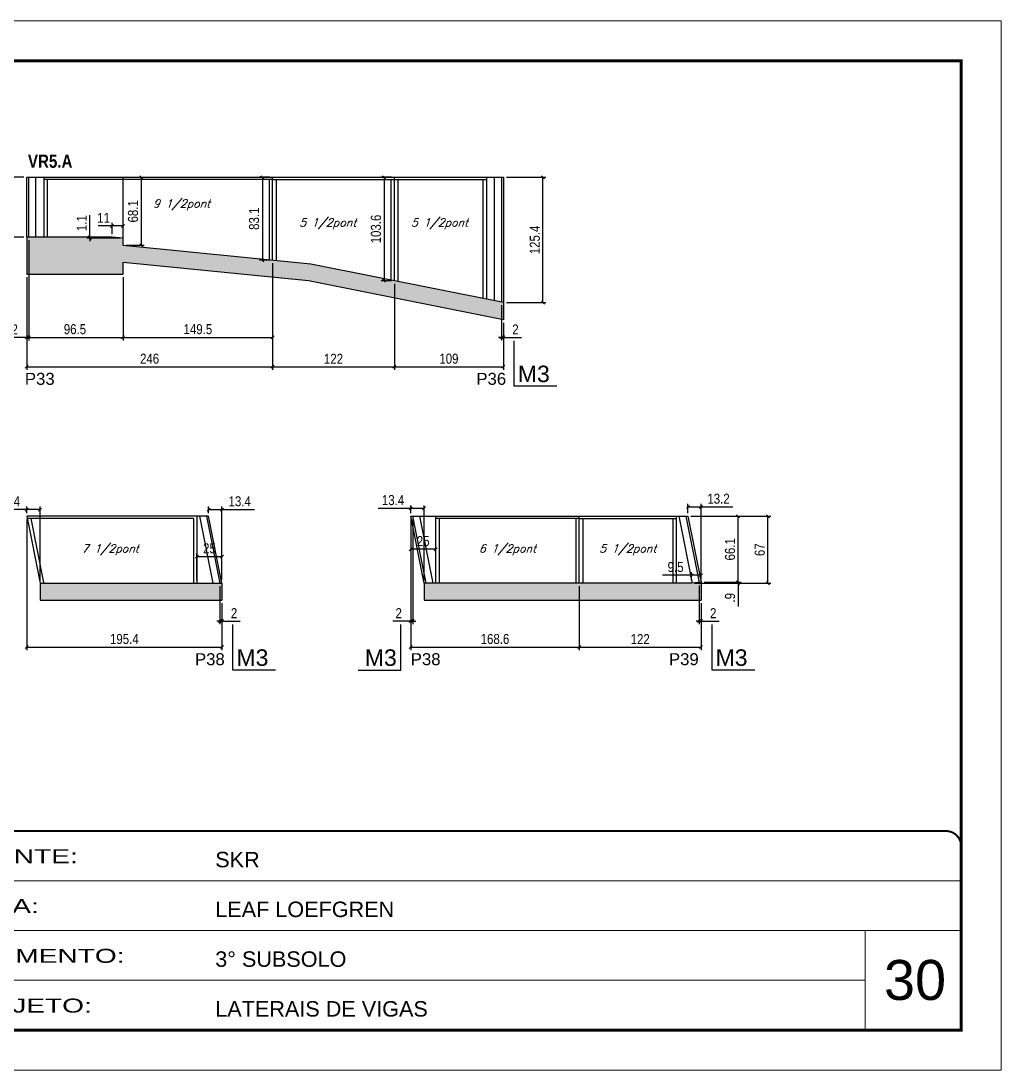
# Model space of a CAD drawing. Extents: x 3309 to 9590, y -2522 to 15424.
# Drawn here: x 5412 to 6393, y 5518 to 6568 of the extents above; entities that cross this region are included whole.
import ezdxf

# ---------------------------------------------------------------- set-up
doc = ezdxf.new("R2010")
doc.units = 0
doc.linetypes.add('CONTINUO', pattern=[0])
doc.linetypes.add('DASHED', pattern=[0.75, 0.5, -0.25])
for name, color, linetype in [('5', 5, 'Continuous'), ('COTA', 241, 'Continuous'), ('NOMENCLATURA', 7, 'Continuous'), ('Painéis', 200, 'Continuous'), ('SARR_2.2x7', 40, 'Continuous'), ('SARR_3.5x7', 81, 'Continuous'), ('texto', 7, 'Continuous')]:
    doc.layers.add(name, color=color, linetype=linetype)
for name, color, linetype, lineweight in [('CARIMBO', 255, 'Continuous', 9), ('Folhas', 255, 'Continuous', 9), ('SARRAFO DE PRESSAO', 251, 'DASHED', 9)]:
    doc.layers.add(name, color=color, linetype=linetype, lineweight=lineweight)
doc.styles.add('ARIAL', font='arial.ttf')
doc.styles.add('COTA TECNICA', font='techl___.ttf', dxfattribs={"height": 10})
doc.styles.add('Romans', font='romans.shx')
doc.styles.get("Standard").update_dxf_attribs({"font": 'arial.ttf'})
doc.styles.add('TECNICA', font='techb___.ttf', dxfattribs={"height": 10})
doc.styles.add('Tecnologia', font='')
doc.styles.get('Tecnologia').set_extended_font_data('Forgotten Futurist')
doc.dimstyles.new('PAINEL', dxfattribs={"dimtxt": 10, "dimasz": 3, "dimexe": 3, "dimexo": 3, "dimgap": 3, "dimtad": 1, "dimdec": 1, "dimzin": 12, "dimdsep": 46, "dimtxsty": 'COTA TECNICA', "dimblk1": 'OBLIQUE', "dimblk2": 'OBLIQUE', "dimsah": 1, "dimcen": 0.9, "dimclrd": 4, "dimclre": 4, "dimclrt": 240, "dimadec": 1, "dimazin": 3, "dimtfac": 1, "dimtdec": 1, "dimtmove": 0, "dimatfit": 3, "dimfxl": 1, "dimtolj": 1, "dimtzin": 12, "dimarcsym": 0})

# ---------------------------------------------------------------- blocks, each defined once
blk = doc.blocks.new('9999999999')
at = {"color": 30, "linetype": 'CONTINUO'}
for p, q in [((98564.6, 34379.6), (99584, 34379.6)), ((98564.6, 34329.8), (99488, 34329.8)), ((99584, 34329.8), (99488, 34329.8)), ((99488, 34329.8), (99488, 34230.2)), ((98564.6, 34280), (99488, 34280))]:
    blk.add_line(p, q, dxfattribs=at)
at = {"color": 30, "linetype": 'CONTINUO', "const_width": 2}
blk.add_lwpolyline([(99584, 34230.2), (99584, 34414.4, 0.414214), (99569, 34429.4), (98229, 34429.4, 0.414214), (98214, 34414.4), (98214, 34245.2, 0.414214), (98229, 34230.2), (99584, 34230.2)], format="xyb", dxfattribs=at)
at = {"layer": 'Folhas'}
blk.add_lwpolyline([(98139, 34190.2), (99624, 34190.2), (99624, 35240.2), (98139, 35240.2)], close=True, dxfattribs=at)
at = {"layer": 'Folhas', "color": 30, "const_width": 3}
blk.add_lwpolyline([(98214, 34230.2), (99584, 34230.2), (99584, 35200.2), (98214, 35200.2)], close=True, dxfattribs=at)
at = {"color": 7, "linetype": 'Continuous', "ltscale": 5, "style": 'ARIAL'}
for s, height, p in [('SKR', 15.48, (98837.7, 34393.1)), ('LEAF LOEFGREN', 15.483, (98837.7, 34343.3)), ('3° SUBSOLO', 15.48, (98837.7, 34293.5)), ('LATERAIS DE VIGAS', 15.483, (98837.7, 34243.7))]:
    blk.add_text(s, height=height, dxfattribs=at).set_placement(p)
at = {"layer": 'Folhas', "color": 7, "style": 'Tecnologia', "width": 1.5}
for s, p in [('CLIENTE:', (98573.7, 34397.2)), ('OBRA:', (98573.7, 34347.3)), ('PAVIMENTO:', (98573.7, 34297.5)), ('PROJETO:', (98573.7, 34247.7))]:
    blk.add_text(s, height=14, dxfattribs=at).set_placement(p)
blk = doc.blocks.new('_Oblique')
at = {"color": 0, "linetype": 'ByBlock', "lineweight": -2}
blk.add_line((-0.5, -0.5), (0.5, 0.5), dxfattribs=at)
blk = doc.blocks.new('*D950')
at = {"layer": 'COTA', "color": 4, "lineweight": -2, "transparency": 16777216}
for p, q in [((5663.9, 6325.3), (5663.9, 6218.7)), ((5417.9, 6311.4), (5417.9, 6218.7)), ((5417.9, 6221.7), (5663.9, 6221.7))]:
    blk.add_line(p, q, dxfattribs=at)
at = {"layer": 'Defpoints', "color": 0, "transparency": 16777216}
for p in [(5663.9, 6328.3), (5417.9, 6314.4), (5663.9, 6221.7)]:
    blk.add_point(p, dxfattribs=at)
at = {"layer": 'COTA', "color": 4, "lineweight": -2, "transparency": 16777216, "xscale": 3, "yscale": 3, "zscale": 3, "rotation": 180}
blk.add_blockref('_Oblique', (5417.9, 6221.7), dxfattribs=at)
at = {"layer": 'COTA', "color": 4, "lineweight": -2, "transparency": 16777216, "xscale": 3, "yscale": 3, "zscale": 3}
blk.add_blockref('_Oblique', (5663.9, 6221.7), dxfattribs=at)
at = {"layer": 'COTA', "color": 240, "transparency": 16777216, "insert": (5540.9, 6229.8), "char_height": 10, "attachment_point": 5, "style": 'COTA TECNICA'}
blk.add_mtext('\\A1;246', dxfattribs=at)
blk = doc.blocks.new('*D951')
at = {"layer": 'COTA', "color": 4, "lineweight": -2, "transparency": 16777216}
for p, q in [((5785.9, 6304.8), (5785.9, 6218.7)), ((5894.9, 6265.6), (5894.9, 6218.7)), ((5785.9, 6221.7), (5894.9, 6221.7))]:
    blk.add_line(p, q, dxfattribs=at)
at = {"layer": 'Defpoints', "color": 0, "transparency": 16777216}
for p in [(5785.9, 6307.8), (5894.9, 6268.6), (5894.9, 6221.7)]:
    blk.add_point(p, dxfattribs=at)
at = {"layer": 'COTA', "color": 4, "lineweight": -2, "transparency": 16777216, "xscale": 3, "yscale": 3, "zscale": 3, "rotation": 180}
blk.add_blockref('_Oblique', (5785.9, 6221.7), dxfattribs=at)
at = {"layer": 'COTA', "color": 4, "lineweight": -2, "transparency": 16777216, "xscale": 3, "yscale": 3, "zscale": 3}
blk.add_blockref('_Oblique', (5894.9, 6221.7), dxfattribs=at)
at = {"layer": 'COTA', "color": 240, "transparency": 16777216, "insert": (5840.4, 6229.8), "char_height": 10, "attachment_point": 5, "style": 'COTA TECNICA'}
blk.add_mtext('\\A1;109', dxfattribs=at)
blk = doc.blocks.new('*D952')
at = {"layer": 'COTA', "color": 4, "lineweight": -2, "transparency": 16777216}
for p, q in [((5663.9, 6325.3), (5663.9, 6218.7)), ((5785.9, 6304.8), (5785.9, 6218.7)), ((5663.9, 6221.7), (5785.9, 6221.7))]:
    blk.add_line(p, q, dxfattribs=at)
at = {"layer": 'Defpoints', "color": 0, "transparency": 16777216}
for p in [(5663.9, 6328.3), (5785.9, 6307.8), (5785.9, 6221.7)]:
    blk.add_point(p, dxfattribs=at)
at = {"layer": 'COTA', "color": 4, "lineweight": -2, "transparency": 16777216, "xscale": 3, "yscale": 3, "zscale": 3, "rotation": 180}
blk.add_blockref('_Oblique', (5663.9, 6221.7), dxfattribs=at)
at = {"layer": 'COTA', "color": 4, "lineweight": -2, "transparency": 16777216, "xscale": 3, "yscale": 3, "zscale": 3}
blk.add_blockref('_Oblique', (5785.9, 6221.7), dxfattribs=at)
at = {"layer": 'COTA', "color": 240, "transparency": 16777216, "insert": (5724.9, 6229.7), "char_height": 10, "attachment_point": 5, "style": 'COTA TECNICA'}
blk.add_mtext('\\A1;122', dxfattribs=at)
blk = doc.blocks.new('*D953')
at = {"layer": 'COTA', "color": 4, "lineweight": -2, "transparency": 16777216}
for p, q in [((5419.9, 6348.4), (5419.9, 6248.1)), ((5417.9, 6311.4), (5417.9, 6248.1)), ((5417.9, 6251.1), (5399.8, 6251.1)), ((5419.9, 6251.1), (5417.9, 6251.1)), ((5419.9, 6251.1), (5422.9, 6251.1))]:
    blk.add_line(p, q, dxfattribs=at)
at = {"layer": 'Defpoints', "color": 0, "transparency": 16777216}
for p in [(5419.9, 6351.4), (5417.9, 6314.4), (5417.9, 6251.1)]:
    blk.add_point(p, dxfattribs=at)
at = {"layer": 'COTA', "color": 4, "lineweight": -2, "transparency": 16777216, "xscale": 3, "yscale": 3, "zscale": 3}
blk.add_blockref('_Oblique', (5417.9, 6251.1), dxfattribs=at)
at = {"layer": 'COTA', "color": 4, "lineweight": -2, "transparency": 16777216, "xscale": 3, "yscale": 3, "zscale": 3, "rotation": 180}
blk.add_blockref('_Oblique', (5419.9, 6251.1), dxfattribs=at)
at = {"layer": 'COTA', "color": 240, "transparency": 16777216, "insert": (5405.9, 6259.1), "char_height": 10, "attachment_point": 5, "style": 'COTA TECNICA'}
blk.add_mtext('\\A1;2', dxfattribs=at)
blk = doc.blocks.new('*D954')
at = {"layer": 'COTA', "color": 4, "lineweight": -2, "transparency": 16777216}
for p, q in [((5417.9, 6311.4), (5417.9, 6248.1)), ((5514.4, 6311.4), (5514.4, 6248.1)), ((5417.9, 6251.1), (5514.4, 6251.1))]:
    blk.add_line(p, q, dxfattribs=at)
at = {"layer": 'Defpoints', "color": 0, "transparency": 16777216}
for p in [(5417.9, 6314.4), (5514.4, 6314.4), (5514.4, 6251.1)]:
    blk.add_point(p, dxfattribs=at)
at = {"layer": 'COTA', "color": 4, "lineweight": -2, "transparency": 16777216, "xscale": 3, "yscale": 3, "zscale": 3, "rotation": 180}
blk.add_blockref('_Oblique', (5417.9, 6251.1), dxfattribs=at)
at = {"layer": 'COTA', "color": 4, "lineweight": -2, "transparency": 16777216, "xscale": 3, "yscale": 3, "zscale": 3}
blk.add_blockref('_Oblique', (5514.4, 6251.1), dxfattribs=at)
at = {"layer": 'COTA', "color": 240, "transparency": 16777216, "insert": (5466.2, 6259.3), "char_height": 10, "attachment_point": 5, "style": 'COTA TECNICA'}
blk.add_mtext('\\A1;96.5', dxfattribs=at)
blk = doc.blocks.new('*D955')
at = {"layer": 'COTA', "color": 4, "lineweight": -2, "transparency": 16777216}
for p, q in [((5663.9, 6325.3), (5663.9, 6248.1)), ((5514.4, 6311.4), (5514.4, 6248.1)), ((5514.4, 6251.1), (5663.9, 6251.1))]:
    blk.add_line(p, q, dxfattribs=at)
at = {"layer": 'Defpoints', "color": 0, "transparency": 16777216}
for p in [(5663.9, 6328.3), (5514.4, 6314.4), (5663.9, 6251.1)]:
    blk.add_point(p, dxfattribs=at)
at = {"layer": 'COTA', "color": 4, "lineweight": -2, "transparency": 16777216, "xscale": 3, "yscale": 3, "zscale": 3, "rotation": 180}
blk.add_blockref('_Oblique', (5514.4, 6251.1), dxfattribs=at)
at = {"layer": 'COTA', "color": 4, "lineweight": -2, "transparency": 16777216, "xscale": 3, "yscale": 3, "zscale": 3}
blk.add_blockref('_Oblique', (5663.9, 6251.1), dxfattribs=at)
at = {"layer": 'COTA', "color": 240, "transparency": 16777216, "insert": (5589.2, 6259.3), "char_height": 10, "attachment_point": 5, "style": 'COTA TECNICA'}
blk.add_mtext('\\A1;149.5', dxfattribs=at)
blk = doc.blocks.new('*D956')
at = {"layer": 'COTA', "color": 4, "lineweight": -2, "transparency": 16777216}
for p, q in [((5414.9, 6411.4), (5389.5, 6411.4)), ((5392.5, 6351.4), (5392.5, 6411.4)), ((5414.9, 6351.4), (5389.5, 6351.4))]:
    blk.add_line(p, q, dxfattribs=at)
at = {"layer": 'Defpoints', "color": 0, "transparency": 16777216}
for p in [(5392.5, 6411.4), (5417.9, 6411.4), (5417.9, 6351.4)]:
    blk.add_point(p, dxfattribs=at)
at = {"layer": 'COTA', "color": 4, "lineweight": -2, "transparency": 16777216, "xscale": 3, "yscale": 3, "zscale": 3}
for p, rotation in [((5392.5, 6411.4), 90), ((5392.5, 6351.4), 270)]:
    blk.add_blockref('_Oblique', p, dxfattribs=dict(at, rotation=rotation))
at = {"layer": 'COTA', "color": 240, "transparency": 16777216, "insert": (5384.4, 6381.4), "char_height": 10, "attachment_point": 5, "rotation": 90, "style": 'COTA TECNICA'}
blk.add_mtext('\\A1;60', dxfattribs=at)
blk = doc.blocks.new('*D957')
at = {"layer": 'COTA', "color": 4, "lineweight": -2, "transparency": 16777216}
for p, q in [((5503.4, 6354.4), (5503.4, 6365.7)), ((5514.4, 6353.3), (5514.4, 6365.7)), ((5503.4, 6362.7), (5489.3, 6362.7)), ((5514.4, 6362.7), (5503.4, 6362.7))]:
    blk.add_line(p, q, dxfattribs=at)
at = {"layer": 'Defpoints', "color": 0, "transparency": 16777216}
for p in [(5503.4, 6362.7), (5503.4, 6351.4), (5514.4, 6350.3)]:
    blk.add_point(p, dxfattribs=at)
at = {"layer": 'COTA', "color": 4, "lineweight": -2, "transparency": 16777216, "xscale": 3, "yscale": 3, "zscale": 3, "rotation": 180}
blk.add_blockref('_Oblique', (5503.4, 6362.7), dxfattribs=at)
at = {"layer": 'COTA', "color": 4, "lineweight": -2, "transparency": 16777216, "xscale": 3, "yscale": 3, "zscale": 3}
blk.add_blockref('_Oblique', (5514.4, 6362.7), dxfattribs=at)
at = {"layer": 'COTA', "color": 240, "transparency": 16777216, "insert": (5494.9, 6370.8), "char_height": 10, "attachment_point": 5, "style": 'COTA TECNICA'}
blk.add_mtext('\\A1;11', dxfattribs=at)
blk = doc.blocks.new('*D958')
at = {"layer": 'COTA', "color": 4, "lineweight": -2, "transparency": 16777216}
for p, q in [((5481, 6351.4), (5481, 6373.6)), ((5500.4, 6351.4), (5478, 6351.4)), ((5511.4, 6350.3), (5478, 6350.3)), ((5481, 6350.3), (5481, 6351.4)), ((5481, 6350.3), (5481, 6347.3))]:
    blk.add_line(p, q, dxfattribs=at)
at = {"layer": 'Defpoints', "color": 0, "transparency": 16777216}
for p in [(5481, 6351.4), (5503.4, 6351.4), (5514.4, 6350.3)]:
    blk.add_point(p, dxfattribs=at)
at = {"layer": 'COTA', "color": 4, "lineweight": -2, "transparency": 16777216, "xscale": 3, "yscale": 3, "zscale": 3}
for p, rotation in [((5481, 6351.4), 270), ((5481, 6350.3), 90)]:
    blk.add_blockref('_Oblique', p, dxfattribs=dict(at, rotation=rotation))
at = {"layer": 'COTA', "color": 240, "transparency": 16777216, "insert": (5472.9, 6365.5), "char_height": 10, "attachment_point": 5, "rotation": 90, "style": 'COTA TECNICA'}
blk.add_mtext('\\A1;1.1', dxfattribs=at)
blk = doc.blocks.new('*D959')
at = {"layer": 'COTA', "color": 4, "lineweight": -2, "transparency": 16777216}
for p, q in [((5517.4, 6411.4), (5535.5, 6411.4)), ((5532.5, 6411.4), (5532.5, 6343.3)), ((5517.4, 6343.3), (5535.5, 6343.3))]:
    blk.add_line(p, q, dxfattribs=at)
at = {"layer": 'Defpoints', "color": 0, "transparency": 16777216}
for p in [(5514.4, 6411.4), (5514.4, 6343.3), (5532.5, 6343.3)]:
    blk.add_point(p, dxfattribs=at)
at = {"layer": 'COTA', "color": 4, "lineweight": -2, "transparency": 16777216, "xscale": 3, "yscale": 3, "zscale": 3}
for p, rotation in [((5532.5, 6411.4), 90), ((5532.5, 6343.3), 270)]:
    blk.add_blockref('_Oblique', p, dxfattribs=dict(at, rotation=rotation))
at = {"layer": 'COTA', "color": 240, "transparency": 16777216, "insert": (5524.3, 6377.3), "char_height": 10, "attachment_point": 5, "rotation": 90, "style": 'COTA TECNICA'}
blk.add_mtext('\\A1;68.1', dxfattribs=at)
blk = doc.blocks.new('*D960')
at = {"layer": 'COTA', "color": 4, "lineweight": -2, "transparency": 16777216}
for p, q in [((5660.9, 6411.4), (5650.8, 6411.4)), ((5653.8, 6411.4), (5653.8, 6328.3)), ((5660.9, 6328.3), (5650.8, 6328.3))]:
    blk.add_line(p, q, dxfattribs=at)
at = {"layer": 'Defpoints', "color": 0, "transparency": 16777216}
for p in [(5663.9, 6411.4), (5653.8, 6328.3), (5663.9, 6328.3)]:
    blk.add_point(p, dxfattribs=at)
at = {"layer": 'COTA', "color": 4, "lineweight": -2, "transparency": 16777216, "xscale": 3, "yscale": 3, "zscale": 3}
for p, rotation in [((5653.8, 6411.4), 90), ((5653.8, 6328.3), 270)]:
    blk.add_blockref('_Oblique', p, dxfattribs=dict(at, rotation=rotation))
at = {"layer": 'COTA', "color": 240, "transparency": 16777216, "insert": (5645.5, 6369.9), "char_height": 10, "attachment_point": 5, "rotation": 90, "style": 'COTA TECNICA'}
blk.add_mtext('\\A1;83.1', dxfattribs=at)
blk = doc.blocks.new('*D961')
at = {"layer": 'COTA', "color": 4, "lineweight": -2, "transparency": 16777216}
for p, q in [((5782.9, 6411.4), (5772.6, 6411.4)), ((5775.6, 6411.4), (5775.6, 6307.8)), ((5782.9, 6307.8), (5772.6, 6307.8))]:
    blk.add_line(p, q, dxfattribs=at)
at = {"layer": 'Defpoints', "color": 0, "transparency": 16777216}
for p in [(5785.9, 6411.4), (5775.6, 6307.8), (5785.9, 6307.8)]:
    blk.add_point(p, dxfattribs=at)
at = {"layer": 'COTA', "color": 4, "lineweight": -2, "transparency": 16777216, "xscale": 3, "yscale": 3, "zscale": 3}
for p, rotation in [((5775.6, 6411.4), 90), ((5775.6, 6307.8), 270)]:
    blk.add_blockref('_Oblique', p, dxfattribs=dict(at, rotation=rotation))
at = {"layer": 'COTA', "color": 240, "transparency": 16777216, "insert": (5767.4, 6359.6), "char_height": 10, "attachment_point": 5, "rotation": 90, "style": 'COTA TECNICA'}
blk.add_mtext('\\A1;103.6', dxfattribs=at)
blk = doc.blocks.new('*D962')
at = {"layer": 'COTA', "color": 4, "lineweight": -2, "transparency": 16777216}
for p, q in [((5897.9, 6411.4), (5937.5, 6411.4)), ((5934.5, 6286), (5934.5, 6411.4)), ((5897.9, 6286), (5937.5, 6286))]:
    blk.add_line(p, q, dxfattribs=at)
at = {"layer": 'Defpoints', "color": 0, "transparency": 16777216}
for p in [(5894.9, 6411.4), (5934.5, 6411.4), (5894.9, 6286)]:
    blk.add_point(p, dxfattribs=at)
at = {"layer": 'COTA', "color": 4, "lineweight": -2, "transparency": 16777216, "xscale": 3, "yscale": 3, "zscale": 3}
for p, rotation in [((5934.5, 6411.4), 90), ((5934.5, 6286), 270)]:
    blk.add_blockref('_Oblique', p, dxfattribs=dict(at, rotation=rotation))
at = {"layer": 'COTA', "color": 240, "transparency": 16777216, "insert": (5926.4, 6348.7), "char_height": 10, "attachment_point": 5, "rotation": 90, "style": 'COTA TECNICA'}
blk.add_mtext('\\A1;125.4', dxfattribs=at)
blk = doc.blocks.new('*D963')
at = {"layer": 'COTA', "color": 4, "lineweight": -2, "transparency": 16777216}
for p, q in [((5892.9, 6283.4), (5892.9, 6248.1)), ((5894.9, 6265.6), (5894.9, 6248.1)), ((5892.9, 6251.1), (5889.9, 6251.1)), ((5892.9, 6251.1), (5894.9, 6251.1)), ((5894.9, 6251.1), (5913, 6251.1))]:
    blk.add_line(p, q, dxfattribs=at)
at = {"layer": 'Defpoints', "color": 0, "transparency": 16777216}
for p in [(5892.9, 6286.4), (5894.9, 6268.6), (5894.9, 6251.1)]:
    blk.add_point(p, dxfattribs=at)
at = {"layer": 'COTA', "color": 4, "lineweight": -2, "transparency": 16777216, "xscale": 3, "yscale": 3, "zscale": 3}
blk.add_blockref('_Oblique', (5892.9, 6251.1), dxfattribs=at)
at = {"layer": 'COTA', "color": 4, "lineweight": -2, "transparency": 16777216, "xscale": 3, "yscale": 3, "zscale": 3, "rotation": 180}
blk.add_blockref('_Oblique', (5894.9, 6251.1), dxfattribs=at)
at = {"layer": 'COTA', "color": 240, "transparency": 16777216, "insert": (5907, 6259.1), "char_height": 10, "attachment_point": 5, "style": 'COTA TECNICA'}
blk.add_mtext('\\A1;2', dxfattribs=at)
blk = doc.blocks.new('*D964')
at = {"layer": 'COTA', "color": 4, "lineweight": -2, "transparency": 16777216}
for p, q in [((5802.2, 6080), (5769.7, 6080)), ((5802.2, 6075.1), (5802.2, 6083)), ((5815.6, 6080), (5802.2, 6080)), ((5815.6, 6008.1), (5815.6, 6083))]:
    blk.add_line(p, q, dxfattribs=at)
at = {"layer": 'Defpoints', "color": 0, "transparency": 16777216}
for p in [(5802.2, 6080), (5802.2, 6072.1), (5815.6, 6005.1)]:
    blk.add_point(p, dxfattribs=at)
at = {"layer": 'COTA', "color": 4, "lineweight": -2, "transparency": 16777216, "xscale": 3, "yscale": 3, "zscale": 3, "rotation": 180}
blk.add_blockref('_Oblique', (5802.2, 6080), dxfattribs=at)
at = {"layer": 'COTA', "color": 4, "lineweight": -2, "transparency": 16777216, "xscale": 3, "yscale": 3, "zscale": 3}
blk.add_blockref('_Oblique', (5815.6, 6080), dxfattribs=at)
at = {"layer": 'COTA', "color": 240, "transparency": 16777216, "insert": (5784.5, 6088.2), "char_height": 10, "attachment_point": 5, "style": 'COTA TECNICA'}
blk.add_mtext('\\A1;13.4', dxfattribs=at)
blk = doc.blocks.new('*D965')
at = {"layer": 'COTA', "color": 4, "lineweight": -2, "transparency": 16777216}
for p, q in [((6083.3, 6013), (6054.2, 6013)), ((6083.3, 6008.1), (6083.3, 6016)), ((6092.8, 6013), (6083.3, 6013)), ((6092.8, 6009), (6092.8, 6016))]:
    blk.add_line(p, q, dxfattribs=at)
at = {"layer": 'Defpoints', "color": 0, "transparency": 16777216}
for p in [(6083.3, 6013), (6083.3, 6005.1), (6092.8, 6006)]:
    blk.add_point(p, dxfattribs=at)
at = {"layer": 'COTA', "color": 4, "lineweight": -2, "transparency": 16777216, "xscale": 3, "yscale": 3, "zscale": 3, "rotation": 180}
blk.add_blockref('_Oblique', (6083.3, 6013), dxfattribs=at)
at = {"layer": 'COTA', "color": 4, "lineweight": -2, "transparency": 16777216, "xscale": 3, "yscale": 3, "zscale": 3}
blk.add_blockref('_Oblique', (6092.8, 6013), dxfattribs=at)
at = {"layer": 'COTA', "color": 240, "transparency": 16777216, "insert": (6067.2, 6021.2), "char_height": 10, "attachment_point": 5, "style": 'COTA TECNICA'}
blk.add_mtext('\\A1;9.5', dxfattribs=at)
blk = doc.blocks.new('*D966')
at = {"layer": 'COTA', "color": 4, "lineweight": -2, "transparency": 16777216}
for p, q in [((6129.8, 6006), (6129.8, 6009)), ((6086.3, 6005.1), (6132.8, 6005.1)), ((6095.8, 6006), (6132.8, 6006)), ((6129.8, 6006), (6129.8, 6005.1)), ((6129.8, 6005.1), (6129.8, 5981.9))]:
    blk.add_line(p, q, dxfattribs=at)
at = {"layer": 'Defpoints', "color": 0, "transparency": 16777216}
for p in [(6083.3, 6005.1), (6092.8, 6006), (6129.8, 6005.1)]:
    blk.add_point(p, dxfattribs=at)
at = {"layer": 'COTA', "color": 4, "lineweight": -2, "transparency": 16777216, "xscale": 3, "yscale": 3, "zscale": 3}
for p, rotation in [((6129.8, 6006), 270), ((6129.8, 6005.1), 90)]:
    blk.add_blockref('_Oblique', p, dxfattribs=dict(at, rotation=rotation))
at = {"layer": 'COTA', "color": 240, "transparency": 16777216, "insert": (6121.7, 5990.5), "char_height": 10, "attachment_point": 5, "rotation": 90, "style": 'COTA TECNICA'}
blk.add_mtext('\\A1;.9', dxfattribs=at)
blk = doc.blocks.new('*D967')
at = {"layer": 'COTA', "color": 4, "lineweight": -2, "transparency": 16777216}
for p, q in [((6082.6, 6072.1), (6162.6, 6072.1)), ((6159.6, 6005.1), (6159.6, 6072.1)), ((6086.3, 6005.1), (6162.6, 6005.1))]:
    blk.add_line(p, q, dxfattribs=at)
at = {"layer": 'Defpoints', "color": 0, "transparency": 16777216}
for p in [(6079.6, 6072.1), (6159.6, 6072.1), (6083.3, 6005.1)]:
    blk.add_point(p, dxfattribs=at)
at = {"layer": 'COTA', "color": 4, "lineweight": -2, "transparency": 16777216, "xscale": 3, "yscale": 3, "zscale": 3}
for p, rotation in [((6159.6, 6072.1), 90), ((6159.6, 6005.1), 270)]:
    blk.add_blockref('_Oblique', p, dxfattribs=dict(at, rotation=rotation))
at = {"layer": 'COTA', "color": 240, "transparency": 16777216, "insert": (6151.5, 6038.6), "char_height": 10, "attachment_point": 5, "rotation": 90, "style": 'COTA TECNICA'}
blk.add_mtext('\\A1;67', dxfattribs=at)
blk = doc.blocks.new('*D968')
at = {"layer": 'COTA', "color": 4, "lineweight": -2, "transparency": 16777216}
for p, q in [((6082.6, 6072.1), (6132.8, 6072.1)), ((6129.8, 6006), (6129.8, 6072.1)), ((6095.8, 6006), (6132.8, 6006))]:
    blk.add_line(p, q, dxfattribs=at)
at = {"layer": 'Defpoints', "color": 0, "transparency": 16777216}
for p in [(6079.6, 6072.1), (6129.8, 6072.1), (6092.8, 6006)]:
    blk.add_point(p, dxfattribs=at)
at = {"layer": 'COTA', "color": 4, "lineweight": -2, "transparency": 16777216, "xscale": 3, "yscale": 3, "zscale": 3}
for p, rotation in [((6129.8, 6072.1), 90), ((6129.8, 6006), 270)]:
    blk.add_blockref('_Oblique', p, dxfattribs=dict(at, rotation=rotation))
at = {"layer": 'COTA', "color": 240, "transparency": 16777216, "insert": (6121.7, 6039), "char_height": 10, "attachment_point": 5, "rotation": 90, "style": 'COTA TECNICA'}
blk.add_mtext('\\A1;66.1', dxfattribs=at)
blk = doc.blocks.new('*D969')
at = {"layer": 'COTA', "color": 4, "lineweight": -2, "transparency": 16777216}
for p, q in [((6079.6, 6075.1), (6079.6, 6084.4)), ((6079.6, 6081.4), (6092.8, 6081.4)), ((6092.8, 6009), (6092.8, 6084.4)), ((6092.8, 6081.4), (6124.6, 6081.4))]:
    blk.add_line(p, q, dxfattribs=at)
at = {"layer": 'Defpoints', "color": 0, "transparency": 16777216}
for p in [(6092.8, 6081.4), (6079.6, 6072.1), (6092.8, 6006)]:
    blk.add_point(p, dxfattribs=at)
at = {"layer": 'COTA', "color": 4, "lineweight": -2, "transparency": 16777216, "xscale": 3, "yscale": 3, "zscale": 3, "rotation": 180}
blk.add_blockref('_Oblique', (6079.6, 6081.4), dxfattribs=at)
at = {"layer": 'COTA', "color": 4, "lineweight": -2, "transparency": 16777216, "xscale": 3, "yscale": 3, "zscale": 3}
blk.add_blockref('_Oblique', (6092.8, 6081.4), dxfattribs=at)
at = {"layer": 'COTA', "color": 240, "transparency": 16777216, "insert": (6110.2, 6089.6), "char_height": 10, "attachment_point": 5, "style": 'COTA TECNICA'}
blk.add_mtext('\\A1;13.2', dxfattribs=at)
blk = doc.blocks.new('*D970')
at = {"layer": 'COTA', "color": 4, "lineweight": -2, "transparency": 16777216}
for p, q in [((5417.9, 6069.1), (5417.9, 5938.1)), ((5613.3, 5985.1), (5613.3, 5938.1)), ((5417.9, 5941.1), (5613.3, 5941.1))]:
    blk.add_line(p, q, dxfattribs=at)
at = {"layer": 'Defpoints', "color": 0, "transparency": 16777216}
for p in [(5417.9, 6072.1), (5613.3, 5988.1), (5613.3, 5941.1)]:
    blk.add_point(p, dxfattribs=at)
at = {"layer": 'COTA', "color": 4, "lineweight": -2, "transparency": 16777216, "xscale": 3, "yscale": 3, "zscale": 3, "rotation": 180}
blk.add_blockref('_Oblique', (5417.9, 5941.1), dxfattribs=at)
at = {"layer": 'COTA', "color": 4, "lineweight": -2, "transparency": 16777216, "xscale": 3, "yscale": 3, "zscale": 3}
blk.add_blockref('_Oblique', (5613.3, 5941.1), dxfattribs=at)
at = {"layer": 'COTA', "color": 240, "transparency": 16777216, "insert": (5515.6, 5949.2), "char_height": 10, "attachment_point": 5, "style": 'COTA TECNICA'}
blk.add_mtext('\\A1;195.4', dxfattribs=at)
blk = doc.blocks.new('*D971')
at = {"layer": 'COTA', "color": 4, "lineweight": -2, "transparency": 16777216}
for p, q in [((5611.3, 6002.1), (5611.3, 5964.1)), ((5613.3, 5985.1), (5613.3, 5964.1)), ((5611.3, 5967.1), (5608.3, 5967.1)), ((5611.3, 5967.1), (5613.3, 5967.1)), ((5613.3, 5967.1), (5631.5, 5967.1))]:
    blk.add_line(p, q, dxfattribs=at)
at = {"layer": 'Defpoints', "color": 0, "transparency": 16777216}
for p in [(5611.3, 6005.1), (5613.3, 5988.1), (5613.3, 5967.1)]:
    blk.add_point(p, dxfattribs=at)
at = {"layer": 'COTA', "color": 4, "lineweight": -2, "transparency": 16777216, "xscale": 3, "yscale": 3, "zscale": 3}
blk.add_blockref('_Oblique', (5611.3, 5967.1), dxfattribs=at)
at = {"layer": 'COTA', "color": 4, "lineweight": -2, "transparency": 16777216, "xscale": 3, "yscale": 3, "zscale": 3, "rotation": 180}
blk.add_blockref('_Oblique', (5613.3, 5967.1), dxfattribs=at)
at = {"layer": 'COTA', "color": 240, "transparency": 16777216, "insert": (5625.4, 5975.1), "char_height": 10, "attachment_point": 5, "style": 'COTA TECNICA'}
blk.add_mtext('\\A1;2', dxfattribs=at)
blk = doc.blocks.new('*D972')
at = {"layer": 'COTA', "color": 4, "lineweight": -2, "transparency": 16777216}
for p, q in [((5417.9, 6075.1), (5417.9, 6081.8)), ((5431.3, 6008.1), (5431.3, 6081.8)), ((5417.9, 6078.8), (5385.4, 6078.8)), ((5431.3, 6078.8), (5417.9, 6078.8))]:
    blk.add_line(p, q, dxfattribs=at)
at = {"layer": 'Defpoints', "color": 0, "transparency": 16777216}
for p in [(5417.9, 6078.8), (5417.9, 6072.1), (5431.3, 6005.1)]:
    blk.add_point(p, dxfattribs=at)
at = {"layer": 'COTA', "color": 4, "lineweight": -2, "transparency": 16777216, "xscale": 3, "yscale": 3, "zscale": 3, "rotation": 180}
blk.add_blockref('_Oblique', (5417.9, 6078.8), dxfattribs=at)
at = {"layer": 'COTA', "color": 4, "lineweight": -2, "transparency": 16777216, "xscale": 3, "yscale": 3, "zscale": 3}
blk.add_blockref('_Oblique', (5431.3, 6078.8), dxfattribs=at)
at = {"layer": 'COTA', "color": 240, "transparency": 16777216, "insert": (5400.1, 6087), "char_height": 10, "attachment_point": 5, "style": 'COTA TECNICA'}
blk.add_mtext('\\A1;13.4', dxfattribs=at)
blk = doc.blocks.new('*D973')
at = {"layer": 'COTA', "color": 4, "lineweight": -2, "transparency": 16777216}
for p, q in [((5599.9, 6075.1), (5599.9, 6081.8)), ((5613.3, 6008.1), (5613.3, 6081.8)), ((5599.9, 6078.8), (5613.3, 6078.8)), ((5613.3, 6078.8), (5645.9, 6078.8))]:
    blk.add_line(p, q, dxfattribs=at)
at = {"layer": 'Defpoints', "color": 0, "transparency": 16777216}
for p in [(5599.9, 6072.1), (5613.3, 6078.8), (5613.3, 6005.1)]:
    blk.add_point(p, dxfattribs=at)
at = {"layer": 'COTA', "color": 4, "lineweight": -2, "transparency": 16777216, "xscale": 3, "yscale": 3, "zscale": 3, "rotation": 180}
blk.add_blockref('_Oblique', (5599.9, 6078.8), dxfattribs=at)
at = {"layer": 'COTA', "color": 4, "lineweight": -2, "transparency": 16777216, "xscale": 3, "yscale": 3, "zscale": 3}
blk.add_blockref('_Oblique', (5613.3, 6078.8), dxfattribs=at)
at = {"layer": 'COTA', "color": 240, "transparency": 16777216, "insert": (5631.1, 6087), "char_height": 10, "attachment_point": 5, "style": 'COTA TECNICA'}
blk.add_mtext('\\A1;13.4', dxfattribs=at)
blk = doc.blocks.new('*D974')
at = {"layer": 'COTA', "color": 4, "lineweight": -2, "transparency": 16777216}
for p, q in [((5588.3, 6008.1), (5588.3, 6034.8)), ((5588.3, 6031.8), (5613.3, 6031.8)), ((5613.3, 6008.1), (5613.3, 6034.8))]:
    blk.add_line(p, q, dxfattribs=at)
at = {"layer": 'Defpoints', "color": 0, "transparency": 16777216}
for p in [(5613.3, 6031.8), (5588.3, 6005.1), (5613.3, 6005.1)]:
    blk.add_point(p, dxfattribs=at)
at = {"layer": 'COTA', "color": 4, "lineweight": -2, "transparency": 16777216, "xscale": 3, "yscale": 3, "zscale": 3, "rotation": 180}
blk.add_blockref('_Oblique', (5588.3, 6031.8), dxfattribs=at)
at = {"layer": 'COTA', "color": 4, "lineweight": -2, "transparency": 16777216, "xscale": 3, "yscale": 3, "zscale": 3}
blk.add_blockref('_Oblique', (5613.3, 6031.8), dxfattribs=at)
at = {"layer": 'COTA', "color": 240, "transparency": 16777216, "insert": (5600.8, 6039.9), "char_height": 10, "attachment_point": 5, "style": 'COTA TECNICA'}
blk.add_mtext('\\A1;25', dxfattribs=at)
blk = doc.blocks.new('*D975')
at = {"layer": 'COTA', "color": 4, "lineweight": -2, "transparency": 16777216}
for p, q in [((5802.2, 6069.1), (5802.2, 5938.1)), ((5970.8, 6002.1), (5970.8, 5938.1)), ((5802.2, 5941.1), (5970.8, 5941.1))]:
    blk.add_line(p, q, dxfattribs=at)
at = {"layer": 'Defpoints', "color": 0, "transparency": 16777216}
for p in [(5802.2, 6072.1), (5970.8, 6005.1), (5970.8, 5941.1)]:
    blk.add_point(p, dxfattribs=at)
at = {"layer": 'COTA', "color": 4, "lineweight": -2, "transparency": 16777216, "xscale": 3, "yscale": 3, "zscale": 3, "rotation": 180}
blk.add_blockref('_Oblique', (5802.2, 5941.1), dxfattribs=at)
at = {"layer": 'COTA', "color": 4, "lineweight": -2, "transparency": 16777216, "xscale": 3, "yscale": 3, "zscale": 3}
blk.add_blockref('_Oblique', (5970.8, 5941.1), dxfattribs=at)
at = {"layer": 'COTA', "color": 240, "transparency": 16777216, "insert": (5886.5, 5949.2), "char_height": 10, "attachment_point": 5, "style": 'COTA TECNICA'}
blk.add_mtext('\\A1;168.6', dxfattribs=at)
blk = doc.blocks.new('*D976')
at = {"layer": 'COTA', "color": 4, "lineweight": -2, "transparency": 16777216}
for p, q in [((5970.8, 6002.1), (5970.8, 5938.1)), ((6092.8, 5985.1), (6092.8, 5938.1)), ((5970.8, 5941.1), (6092.8, 5941.1))]:
    blk.add_line(p, q, dxfattribs=at)
at = {"layer": 'Defpoints', "color": 0, "transparency": 16777216}
for p in [(5970.8, 6005.1), (6092.8, 5988.1), (6092.8, 5941.1)]:
    blk.add_point(p, dxfattribs=at)
at = {"layer": 'COTA', "color": 4, "lineweight": -2, "transparency": 16777216, "xscale": 3, "yscale": 3, "zscale": 3, "rotation": 180}
blk.add_blockref('_Oblique', (5970.8, 5941.1), dxfattribs=at)
at = {"layer": 'COTA', "color": 4, "lineweight": -2, "transparency": 16777216, "xscale": 3, "yscale": 3, "zscale": 3}
blk.add_blockref('_Oblique', (6092.8, 5941.1), dxfattribs=at)
at = {"layer": 'COTA', "color": 240, "transparency": 16777216, "insert": (6031.8, 5949.1), "char_height": 10, "attachment_point": 5, "style": 'COTA TECNICA'}
blk.add_mtext('\\A1;122', dxfattribs=at)
blk = doc.blocks.new('*D977')
at = {"layer": 'COTA', "color": 4, "lineweight": -2, "transparency": 16777216}
for p, q in [((6090.8, 6002.8), (6090.8, 5964.1)), ((6092.8, 5985.1), (6092.8, 5964.1)), ((6090.8, 5967.1), (6087.8, 5967.1)), ((6090.8, 5967.1), (6092.8, 5967.1)), ((6092.8, 5967.1), (6110.9, 5967.1))]:
    blk.add_line(p, q, dxfattribs=at)
at = {"layer": 'Defpoints', "color": 0, "transparency": 16777216}
for p in [(6090.8, 6005.8), (6092.8, 5988.1), (6092.8, 5967.1)]:
    blk.add_point(p, dxfattribs=at)
at = {"layer": 'COTA', "color": 4, "lineweight": -2, "transparency": 16777216, "xscale": 3, "yscale": 3, "zscale": 3}
blk.add_blockref('_Oblique', (6090.8, 5967.1), dxfattribs=at)
at = {"layer": 'COTA', "color": 4, "lineweight": -2, "transparency": 16777216, "xscale": 3, "yscale": 3, "zscale": 3, "rotation": 180}
blk.add_blockref('_Oblique', (6092.8, 5967.1), dxfattribs=at)
at = {"layer": 'COTA', "color": 240, "transparency": 16777216, "insert": (6104.9, 5975.1), "char_height": 10, "attachment_point": 5, "style": 'COTA TECNICA'}
blk.add_mtext('\\A1;2', dxfattribs=at)
blk = doc.blocks.new('*D978')
at = {"layer": 'COTA', "color": 4, "lineweight": -2, "transparency": 16777216}
for p, q in [((5804.3, 6069.1), (5804.3, 5964.1)), ((5802.3, 6068.7), (5802.3, 5964.1)), ((5802.3, 5967.1), (5784.2, 5967.1)), ((5804.3, 5967.1), (5802.3, 5967.1)), ((5804.3, 5967.1), (5807.3, 5967.1))]:
    blk.add_line(p, q, dxfattribs=at)
at = {"layer": 'Defpoints', "color": 0, "transparency": 16777216}
for p in [(5802.3, 6071.7), (5804.3, 6072.1), (5802.3, 5967.1)]:
    blk.add_point(p, dxfattribs=at)
at = {"layer": 'COTA', "color": 4, "lineweight": -2, "transparency": 16777216, "xscale": 3, "yscale": 3, "zscale": 3}
blk.add_blockref('_Oblique', (5802.3, 5967.1), dxfattribs=at)
at = {"layer": 'COTA', "color": 4, "lineweight": -2, "transparency": 16777216, "xscale": 3, "yscale": 3, "zscale": 3, "rotation": 180}
blk.add_blockref('_Oblique', (5804.3, 5967.1), dxfattribs=at)
at = {"layer": 'COTA', "color": 240, "transparency": 16777216, "insert": (5790.2, 5975.1), "char_height": 10, "attachment_point": 5, "style": 'COTA TECNICA'}
blk.add_mtext('\\A1;2', dxfattribs=at)
blk = doc.blocks.new('*D1147')
at = {"layer": 'COTA', "color": 4, "lineweight": -2, "transparency": 16777216}
for p, q in [((5802.2, 6069.1), (5802.2, 6036.1)), ((5827.2, 6039.1), (5802.2, 6039.1)), ((5827.2, 6008.1), (5827.2, 6042.1))]:
    blk.add_line(p, q, dxfattribs=at)
at = {"layer": 'Defpoints', "color": 0, "transparency": 16777216}
for p in [(5802.2, 6072.1), (5802.2, 6039.1), (5827.2, 6005.1)]:
    blk.add_point(p, dxfattribs=at)
at = {"layer": 'COTA', "color": 4, "lineweight": -2, "transparency": 16777216, "xscale": 3, "yscale": 3, "zscale": 3, "rotation": 180}
blk.add_blockref('_Oblique', (5802.2, 6039.1), dxfattribs=at)
at = {"layer": 'COTA', "color": 4, "lineweight": -2, "transparency": 16777216, "xscale": 3, "yscale": 3, "zscale": 3}
blk.add_blockref('_Oblique', (5827.2, 6039.1), dxfattribs=at)
at = {"layer": 'COTA', "color": 240, "transparency": 16777216, "insert": (5814.7, 6047.2), "char_height": 10, "attachment_point": 5, "style": 'COTA TECNICA'}
blk.add_mtext('\\A1;25', dxfattribs=at)

msp = doc.modelspace()

# ---------------------------------------------------------------- hatches: boundary and pattern name
at = {"layer": 'COTA'}
h = msp.add_hatch(dxfattribs=at)
h.set_pattern_fill('AR-CONC', color=256, scale=0.03)
h.paths.add_polyline_path([(5514.41, 6314.4), (5514.41, 6326.18), (5699.85, 6307.64), (5894.91, 6268.63), (5894.91, 6285.97), (5702.37, 6324.47), (5514.41, 6343.27), (5514.41, 6350.3), (5503.41, 6351.4), (5417.91, 6351.4), (5417.91, 6314.4)])
h = msp.add_hatch(dxfattribs=at)
h.set_pattern_fill('AR-CONC', color=256, scale=0.03)
h.set_pattern_definition([(50, (0, -35.5583), (5.46554, -0.4781726), [0.5715, -6.2865]), (355, (0, -35.558), (-1.0573026, 5.7317054), [0.4572, -5.0292175]), (100.451445, (0.4555, -35.598), (4.4082374, 5.2535326), [0.4857003, -5.3427073]), (46.1842, (0, -34.034), (8.132371, -1.26127), [0.85725, -9.42975]), (96.63556, (0.678, -34.139), (7.122124, 7.422784), [0.728551, -8.014068]), (351.18415, (0, -34.034), (7.122124, 7.422784), [0.685799, -7.543792]), (21, (0.762, -34.4153), (4.5484317, -3.067956), [0.5715, -6.2865]), (326, (0.762, -34.415), (1.854061, 5.525639), [0.4572, -5.0292]), (71.451445, (1.141, -34.671), (6.4024926, 2.457683), [0.4857003, -5.342698]), (37.5, (0, -35.5583), (0.0926581, 2.53665117), [0, -4.96824, 0, -5.1054, 0, -5.04825]), (7.5, (0, -35.5583), (2.0045899, 3.0054172), [0, -2.91084, 0, -4.85394, 0, -1.92405]), (327.5, (-1.6993, -35.5583), (4.06771786, -0.1718623), [0, -1.905, 0, -5.9436, 0, -7.8867]), (317.5, (-2.4613, -35.5583), (4.4438754, 0.7627947), [0, -2.4765, 0, -3.94716, 0, -5.6007])])
h.paths.add_polyline_path([(5431.31, 6005.06), (5431.31, 5988.06), (5613.34, 5988.06), (5613.34, 6005.06)])
h = msp.add_hatch(dxfattribs=at)
h.set_pattern_fill('AR-CONC', color=256, scale=0.03)
h.set_pattern_definition([(50, (43.699, -35.5583), (5.46554, -0.4781726), [0.5715, -6.2865]), (355, (43.699, -35.558), (-1.0573026, 5.7317054), [0.4572, -5.0292175]), (100.451445, (44.1544, -35.598), (4.4082374, 5.2535326), [0.4857003, -5.3427073]), (46.1842, (43.699, -34.034), (8.132371, -1.26127), [0.85725, -9.42975]), (96.63556, (44.377, -34.139), (7.122124, 7.422784), [0.728551, -8.014068]), (351.18415, (43.699, -34.034), (7.122124, 7.422784), [0.685799, -7.543792]), (21, (44.461, -34.4153), (4.5484317, -3.067956), [0.5715, -6.2865]), (326, (44.461, -34.415), (1.854061, 5.525639), [0.4572, -5.0292]), (71.451445, (44.84, -34.671), (6.4024926, 2.457683), [0.4857003, -5.342698]), (37.5, (43.699, -35.5583), (0.0926581, 2.53665117), [0, -4.96824, 0, -5.1054, 0, -5.04825]), (7.5, (43.699, -35.5583), (2.0045899, 3.00541724), [0, -2.91084, 0, -4.85394, 0, -1.92405]), (327.5, (41.9997, -35.5583), (4.06771786, -0.1718623), [0, -1.905, 0, -5.9436, 0, -7.8867]), (317.5, (41.2377, -35.5583), (4.4438754, 0.7627947), [0, -2.4765, 0, -3.94716, 0, -5.6007])])
h.paths.add_polyline_path([(5815.62, 6005.06), (5815.62, 5988.06), (6092.82, 5988.06), (6092.82, 6006), (6083.28, 6005.06)])

# ---------------------------------------------------------------- linework, layer by layer
for p, q in [((5417.91, 6351.4), (5417.91, 6314.4)), ((5514.41, 6314.4), (5514.41, 6326.18)), ((5699.85, 6307.64), (5514.41, 6326.18)), ((5417.91, 6314.4), (5514.41, 6314.4)), ((5894.91, 6268.63), (5699.85, 6307.64)), ((5894.91, 6285.97), (5894.91, 6268.63)), ((5431.31, 6005.06), (5431.31, 5988.06)), ((5613.34, 6005.06), (5613.34, 5988.06)), ((5815.62, 6005.06), (5815.62, 5988.06)), ((6092.82, 6006), (6092.82, 5988.06)), ((5431.31, 5988.06), (5613.34, 5988.06)), ((5815.62, 5988.06), (6092.82, 5988.06))]:
    msp.add_line(p, q, dxfattribs=at)
at = {"layer": 'NOMENCLATURA', "linetype": 'Continuous'}
for p, q in [((5905.84, 6202.16), (5905.84, 6247.84)), ((5948.54, 6202.16), (5905.84, 6202.16)), ((5624.28, 5918.18), (5624.28, 5963.86)), ((5792.39, 5918.18), (5792.39, 5963.86)), ((6103.76, 5918.18), (6103.76, 5963.86)), ((5666.97, 5918.18), (5624.28, 5918.18)), ((5749.7, 5918.18), (5792.39, 5918.18)), ((6146.45, 5918.18), (6103.76, 5918.18))]:
    msp.add_line(p, q, dxfattribs=at)
at = {"layer": 'Painéis', "linetype": 'ByBlock'}
for p, q in [((5417.91, 6411.4), (5894.91, 6411.4)), ((5417.91, 6351.4), (5417.91, 6411.4)), ((5419.91, 6351.4), (5419.91, 6411.4)), ((5514.41, 6343.27), (5514.41, 6411.4)), ((5663.91, 6328.32), (5663.91, 6411.4)), ((5785.86, 6307.78), (5785.86, 6411.4)), ((5892.91, 6411.4), (5892.91, 6286.37)), ((5894.91, 6411.4), (5894.91, 6285.97)), ((5503.41, 6351.4), (5417.91, 6351.4)), ((5514.41, 6350.3), (5503.41, 6351.4)), ((5702.37, 6324.47), (5514.41, 6343.27)), ((5894.91, 6285.97), (5702.37, 6324.47)), ((5417.91, 6072.06), (5431.31, 6005.06)), ((5599.94, 6072.06), (5417.91, 6072.06)), ((5597.9, 6072.06), (5611.3, 6005.06)), ((5613.34, 6005.06), (5599.94, 6072.06)), ((5817.66, 6005.06), (5804.26, 6072.06)), ((5970.81, 6005.06), (5970.81, 6072.06)), ((6077.57, 6072.06), (6090.82, 6005.8)), ((5431.31, 6005.06), (5613.34, 6005.06))]:
    msp.add_line(p, q, dxfattribs=at)
msp.add_lwpolyline([(5802.22, 6072.06), (6079.61, 6072.06), (6092.82, 6006), (6083.28, 6005.06), (5815.62, 6005.06), (5802.22, 6072.06)], dxfattribs=at)
at = {"layer": 'SARR_2.2x7', "linetype": 'Continuous'}
for p, q in [((5426.91, 6351.4), (5426.91, 6411.4)), ((5663.91, 6409.2), (5434.91, 6409.2)), ((5663.91, 6409.2), (5877.91, 6409.2)), ((5885.91, 6287.77), (5885.91, 6411.4)), ((5584.69, 6069.86), (5418.35, 6069.86)), ((5590.76, 6072.06), (5604.16, 6005.06)), ((5824.8, 6005.06), (5811.4, 6072.06)), ((5970.81, 6069.86), (5827.23, 6069.86)), ((5970.81, 6069.86), (6068, 6069.86)), ((6070.43, 6072.06), (6083.82, 6005.11))]:
    msp.add_line(p, q, dxfattribs=at)
at = {"layer": 'SARR_3.5x7'}
for p, q in [((5434.91, 6411.4), (5434.91, 6351.4)), ((5438.41, 6409.2), (5438.41, 6351.4)), ((5660.41, 6409.2), (5660.41, 6328.67)), ((5667.41, 6409.2), (5667.41, 6327.97)), ((5782.36, 6409.2), (5782.36, 6308.48)), ((5789.36, 6409.2), (5789.36, 6307.08)), ((5874.41, 6409.2), (5874.41, 6290.07)), ((5877.91, 6411.4), (5877.91, 6289.37)), ((5421.92, 6069.86), (5434.74, 6005.75)), ((5584.83, 6069.86), (5584.83, 6005.06)), ((5588.33, 6005.06), (5588.33, 6072.06)), ((5827.23, 6005.06), (5827.23, 6072.06)), ((5830.73, 6069.86), (5830.73, 6005.06)), ((5967.31, 6069.86), (5967.31, 6005.06)), ((5974.31, 6069.86), (5974.31, 6005.06)), ((6064.5, 6069.86), (6064.5, 6005.06)), ((6068, 6005.06), (6068, 6072.06))]:
    msp.add_line(p, q, dxfattribs=at)

# ---------------------------------------------------------------- block references
at = {"layer": 'SARRAFO DE PRESSAO', "color": 6, "linetype": 'ByBlock'}
msp.add_blockref('9999999999', (-93231.11, -28672.37), dxfattribs=at)

# ---------------------------------------------------------------- texts
at = {"layer": '5', "linetype": 'Continuous'}
for s, p in [('P33', (5416.11, 6203.65)), ('P36', (5867.85, 6203.65)), ('P38', (5586.28, 5923.05)), ('P38', (5802.22, 5923.05)), ('P39', (6060.57, 5923.05))]:
    msp.add_text(s, height=12, rotation=0.00004, dxfattribs=at).set_placement(p)
at = {"layer": 'CARIMBO', "style": 'ARIAL'}
msp.add_text('30', height=40, dxfattribs=at).set_placement((6275.73, 5587.98))
at = {"layer": 'NOMENCLATURA', "style": 'TECNICA'}
msp.add_text('VR5.A', height=13.2, dxfattribs=at).set_placement((5419.15, 6420.86))
at = {"layer": 'NOMENCLATURA', "linetype": 'Continuous'}
for p in [(5909.33, 6206.36), (5627.76, 5922.38), (5756.22, 5922.38), (6107.25, 5922.38)]:
    msp.add_text('M3', height=16.5, dxfattribs=at).set_placement(p)
at = {"layer": 'texto', "color": 2, "char_height": 8, "attachment_point": 5, "style": 'Romans'}
for s, insert in [('{\\Q19;\\C256;9 1/2pont}', (5572.91, 6383.78)), ('{\\Q19;\\C256;5 1/2pont}', (5719.16, 6364.9)), ('{\\Q19;\\C256;5 1/2pont}', (5831.02, 6364.9)), ('{\\Q19;\\C256;7 1/2pont}', (5501.52, 6038.56)), ('{\\Q19;\\C256;6 1/2pont}', (5899.02, 6038.56)), ('{\\Q19;\\C256;5 1/2pont}', (6019.41, 6038.56))]:
    msp.add_mtext(s, dxfattribs=dict(at, insert=insert))

# ---------------------------------------------------------------- dimensions: what is measured, and where the dimension line sits
at = {"layer": 'COTA'}
for base, p1, p2, picture, middle in [((5392.52, 6411.4), (5417.91, 6351.4), (5417.91, 6411.4), '*D956', (5384.42, 6381.4)), ((5532.46, 6343.27), (5514.41, 6411.4), (5514.41, 6343.27), '*D959', (5524.33, 6377.34)), ((5653.77, 6328.32), (5663.91, 6411.4), (5663.91, 6328.32), '*D960', (5645.53, 6369.86)), ((5775.64, 6307.78), (5785.86, 6411.4), (5785.86, 6307.78), '*D961', (5767.42, 6359.59)), ((5934.48, 6411.4), (5894.91, 6285.97), (5894.91, 6411.4), '*D962', (5926.37, 6348.68)), ((5480.96, 6351.4), (5514.41, 6350.3), (5503.41, 6351.4), '*D958', (5472.9, 6365.51)), ((6159.63, 6072.06), (6083.28, 6005.06), (6079.61, 6072.06), '*D967', (6151.52, 6038.56)), ((6129.8, 6072.06), (6092.82, 6006), (6079.61, 6072.06), '*D968', (6121.7, 6039.03)), ((6129.8, 6005.06), (6092.82, 6006), (6083.28, 6005.06), '*D966', (6121.71, 5990.47))]:
    dim = msp.add_linear_dim(base=base, p1=p1, p2=p2, angle=90, dimstyle='PAINEL', dxfattribs=at)
    dim.commit()
    dim.dimension.update_dxf_attribs({"geometry": picture, "text_midpoint": middle})
for base, p1, p2, picture, middle in [((5503.41, 6362.74), (5514.41, 6350.3), (5503.41, 6351.4), '*D957', (5494.86, 6370.8)), ((5417.91, 6251.14), (5419.91, 6351.4), (5417.91, 6314.4), '*D953', (5405.85, 6259.14)), ((5663.91, 6221.67), (5417.91, 6314.4), (5663.91, 6328.32), '*D950', (5540.91, 6229.77)), ((5785.8584, 6221.665), (5663.9062, 6328.3192), (5785.8584, 6307.7751), '*D952', (5724.8823, 6229.7235)), ((5894.91, 6251.14), (5892.91, 6286.37), (5894.91, 6268.63), '*D963', (5906.96, 6259.14)), ((5417.91, 6078.77), (5431.31, 6005.06), (5417.91, 6072.06), '*D972', (5400.14, 6086.99)), ((5613.34, 6078.77), (5599.94, 6072.06), (5613.34, 6005.06), '*D973', (5631.11, 6086.99)), ((5802.22, 6080.01), (5815.62, 6005.06), (5802.22, 6072.06), '*D964', (5784.46, 6088.23)), ((6092.82, 6081.36), (6079.61, 6072.06), (6092.82, 6006), '*D969', (6110.19, 6089.58)), ((5613.34, 5941.06), (5417.91, 6072.06), (5613.34, 5988.06), '*D970', (5515.62, 5949.2)), ((5802.3, 5967.15), (5804.26, 6072.06), (5802.3, 6071.67), '*D978', (5790.25, 5975.15)), ((5970.81, 5941.06), (5802.22, 6072.06), (5970.81, 6005.06), '*D975', (5886.52, 5949.19)), ((5802.22, 6039.11), (5827.23, 6005.06), (5802.22, 6072.06), '*D1147', (5814.73, 6047.22)), ((5613.34, 6031.8), (5588.33, 6005.06), (5613.34, 6005.06), '*D974', (5600.84, 6039.91)), ((6083.28, 6013.02), (6092.82, 6006), (6083.28, 6005.06), '*D965', (6067.25, 6021.15)), ((5613.34, 5967.15), (5611.3, 6005.06), (5613.34, 5988.06), '*D971', (5625.4, 5975.15)), ((6092.82, 5967.15), (6090.82, 6005.8), (6092.82, 5988.06), '*D977', (6104.88, 5975.15))]:
    dim = msp.add_linear_dim(base=base, p1=p1, p2=p2, dimstyle='PAINEL', dxfattribs=at)
    dim.commit()
    dim.dimension.update_dxf_attribs({"geometry": picture, "text_midpoint": middle})
for base, p1, p2, picture, middle in [((5663.91, 6251.14), (5514.41, 6314.4), (5663.91, 6328.32), '*D955', (5589.16, 6259.27)), ((5514.41, 6251.14), (5417.91, 6314.4), (5514.41, 6314.4), '*D954', (5466.16, 6259.27)), ((5894.9062, 6221.665), (5785.8584, 6307.7751), (5894.9062, 6268.6289), '*D951', (5840.3823, 6229.7966)), ((6092.82, 5941.06), (5970.81, 6005.06), (6092.82, 5988.06), '*D976', (6031.82, 5949.12))]:
    dim = msp.add_linear_dim(base=base, p1=p1, p2=p2, dimstyle='PAINEL', override={"dimtmove": 1}, dxfattribs=at)
    dim.commit()
    dim.dimension.update_dxf_attribs({"geometry": picture, "text_midpoint": middle})

doc.saveas('drawing.dxf')
